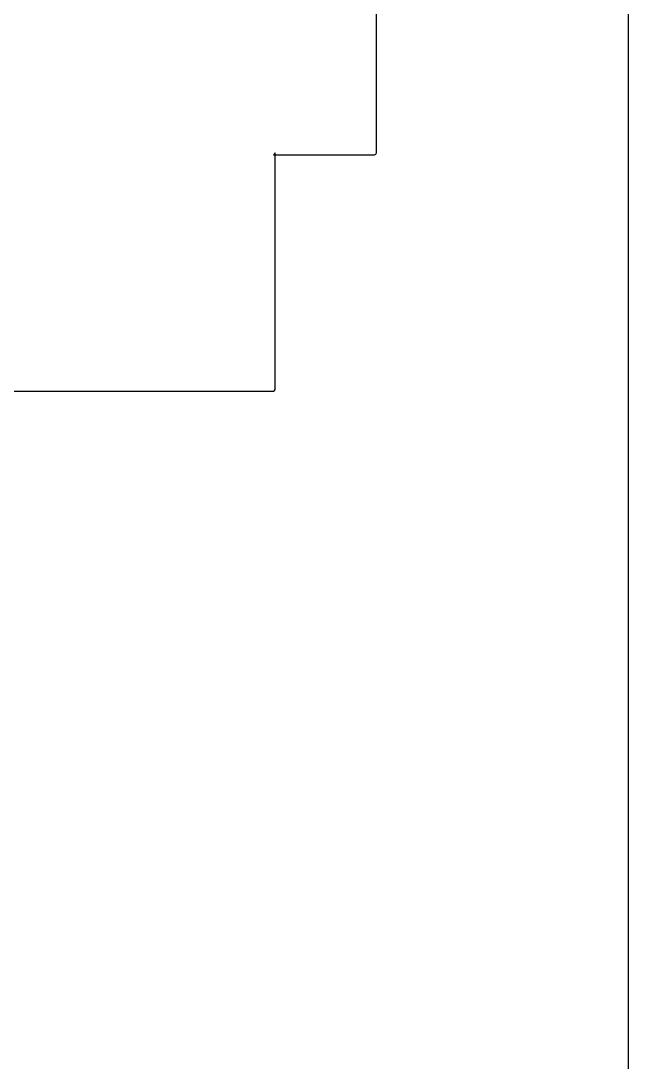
# Model space of a CAD drawing. Extents: x -52 to 498, y 3 to 363.
# Drawn here: x 122.4 to 158.4, y 44.4 to 106.1 of the extents above; entities that cross this region are included whole.
import ezdxf

# ---------------------------------------------------------------- set-up
doc = ezdxf.new("R2010")
doc.units = 0
for name, color, linetype in [('RpiPaveiksliukas', 7, 'CONTINUOUS'), ('RpiSkyles', 7, 'CONTINUOUS'), ('RpiSkyles_kitoj_vietoj', 7, 'CONTINUOUS')]:
    doc.layers.add(name, color=color, linetype=linetype)

msp = doc.modelspace()

# ---------------------------------------------------------------- linework, layer by layer
at = {"layer": 'RpiPaveiksliukas', "color": 7}
msp.add_lwpolyline([(158.400338, 2.762527), (-51.599657, 2.762527), (-51.599657, 150.762523), (158.400338, 150.762523)], close=True, dxfattribs=at)
at = {"layer": 'RpiSkyles', "color": 7}
msp.add_lwpolyline([(158.400338, 2.762527), (-51.599657, 2.762527), (-51.599657, 150.762523), (158.400338, 150.762523)], close=True, dxfattribs=at)
at = {"layer": 'RpiSkyles_kitoj_vietoj', "color": 1}
for points in [[(143.483456, 98.260724), (143.483456, 110.260724)], [(137.381896, 98.159124), (143.381896, 98.159124)], [(137.483456, 84.260725), (137.483456, 84.260725), (137.483456, 98.260724)], [(118.881897, 84.159125), (137.381896, 84.159125)]]:
    msp.add_lwpolyline(points, dxfattribs=at)
for points in [[(137.483456, 98.260724), (137.483456, 98.205724), (137.440456, 98.159124), (137.381896, 98.159124)], [(143.381896, 98.159124), (143.436596, 98.159124), (143.483456, 98.202124), (143.483456, 98.260724)], [(137.381896, 84.159125), (137.436596, 84.159125), (137.483456, 84.202125), (137.483456, 84.260725)]]:
    msp.add_open_spline(points, degree=3, dxfattribs=at)

doc.saveas('drawing.dxf')
